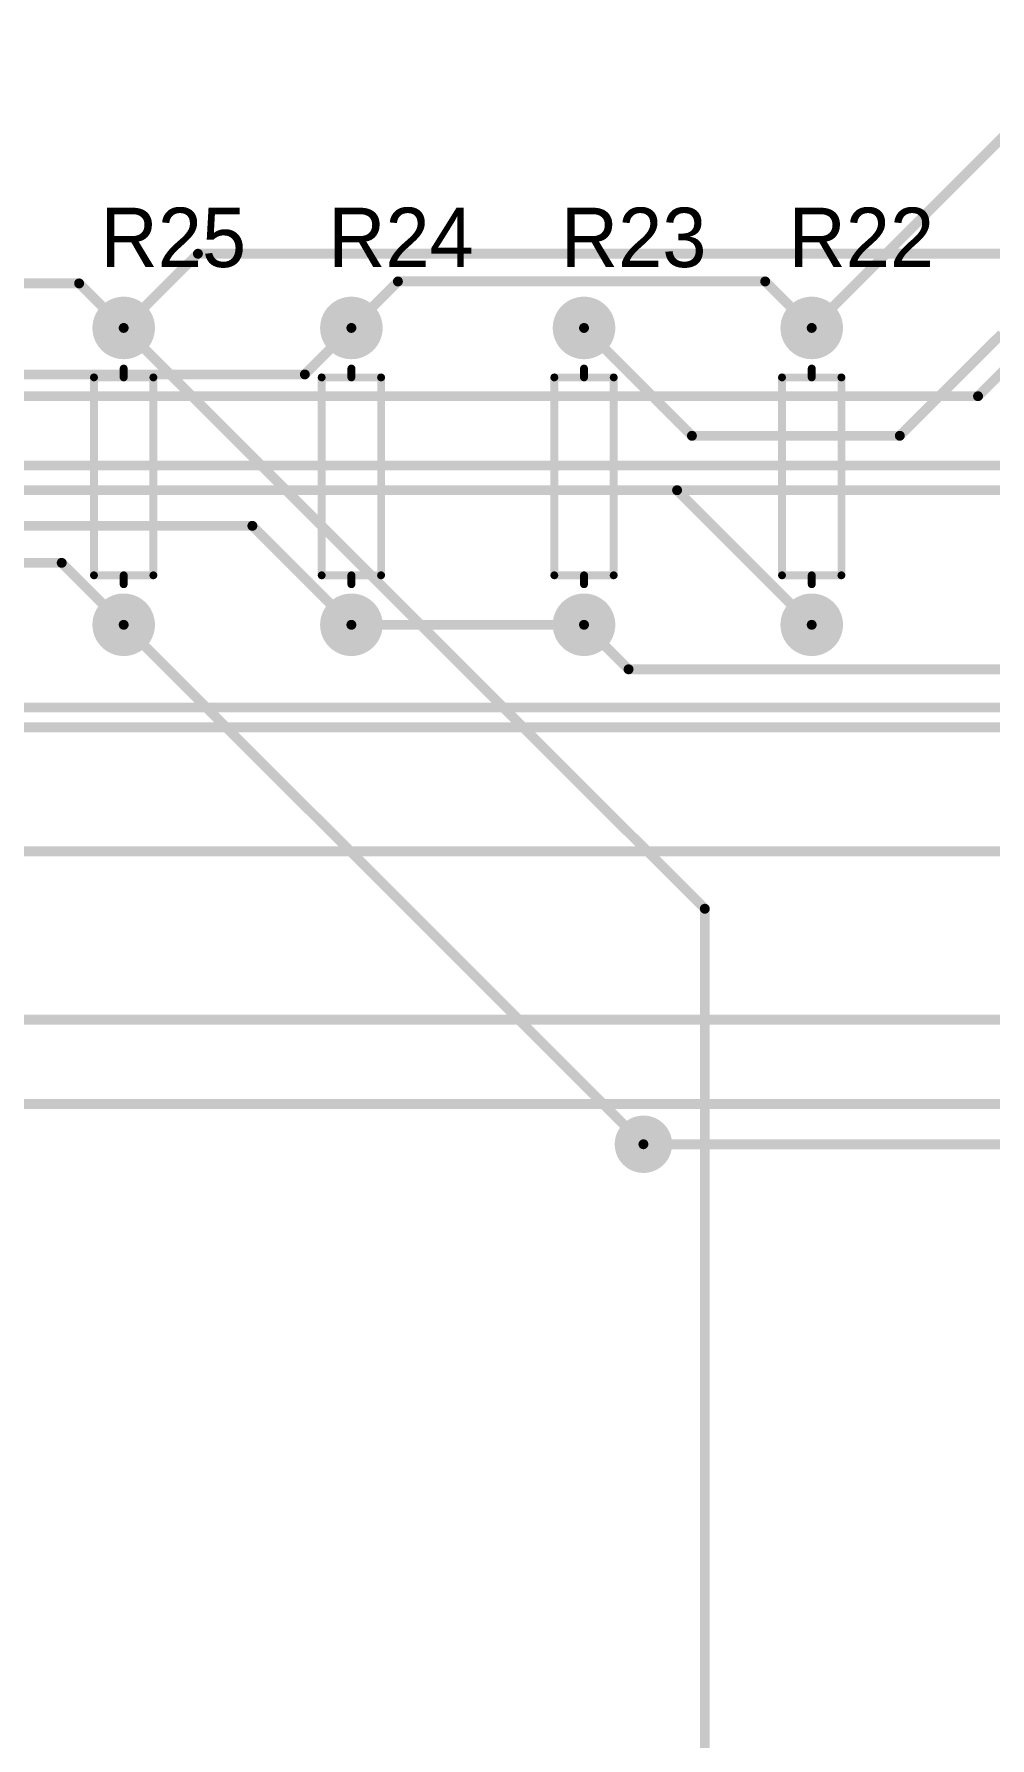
# Model space of a CAD drawing. Header units: millimetres. Extents: x 1.07 to 6.94, y 1.08 to 4.96.
# Drawn here: x 3.284 to 4.25, y 3.02 to 4.742 of the extents above; entities that cross this region are included whole.
import ezdxf

# ---------------------------------------------------------------- set-up
doc = ezdxf.new("R2010")
doc.units = ezdxf.units.MM
doc.header["$MEASUREMENT"] = 0
for name, color, linetype in [('BottomLayer', 5, 'Continuous'), ('BottomSolder', 6, 'Continuous'), ('MultiLayer', 9, 'Continuous'), ('PadHoleLayer', 156, 'Continuous'), ('TopLayer', 1, 'Continuous'), ('TopOverlay', 2, 'Continuous'), ('TopSolder', 216, 'Continuous'), ('ViaHoleLayer', 16, 'Continuous')]:
    doc.layers.add(name, color=color, linetype=linetype)

# ---------------------------------------------------------------- blocks, each defined once
blk = doc.blocks.new('AXIAL_0_3_15')
at = {"layer": 'BottomLayer', "const_width": 0.0276}
for points in [[(-0.1638, 0, 1), (-0.1362, 0, 1)], [(0.1362, 0, 1), (0.1638, 0, 1)]]:
    blk.add_lwpolyline(points, format="xyb", close=True, dxfattribs=at)
at = {"layer": 'BottomSolder', "const_width": 0.0316}
for points in [[(-0.1658, 0, 1), (-0.1342, 0, 1)], [(0.1342, 0, 1), (0.1658, 0, 1)]]:
    blk.add_lwpolyline(points, format="xyb", close=True, dxfattribs=at)
at = {"layer": 'MultiLayer', "const_width": 0.0276}
for points in [[(-0.1638, 0, 1), (-0.1362, 0, 1)], [(0.1362, 0, 1), (0.1638, 0, 1)]]:
    blk.add_lwpolyline(points, format="xyb", close=True, dxfattribs=at)
at = {"layer": 'PadHoleLayer', "const_width": 0.0167}
for points in [[(-0.1584, 0, 1), (-0.1416, 0, 1)], [(0.1416, 0, 1), (0.1584, 0, 1)]]:
    blk.add_lwpolyline(points, format="xyb", close=True, dxfattribs=at)
at = {"layer": 'TopLayer', "const_width": 0.0276}
for points in [[(-0.1638, 0, 1), (-0.1362, 0, 1)], [(0.1362, 0, 1), (0.1638, 0, 1)]]:
    blk.add_lwpolyline(points, format="xyb", close=True, dxfattribs=at)
at = {"layer": 'TopOverlay', "const_width": 0.00787}
for points in [[(-0.1, 0.03), (-0.1, -0.03)], [(-0.1, 0.03), (0.1, 0.03)], [(0.1, 0.03), (0.1, 0)], [(-0.109, 0), (-0.1, 0)], [(0.1, 0), (0.109, 0)], [(0.1, 0), (0.1, -0.03)], [(-0.1, -0.03), (0.1, -0.03)]]:
    blk.add_lwpolyline(points, dxfattribs=at)
at = {"layer": 'TopOverlay', "const_width": 0.00394}
for points in [[(-0.102, 0.03, 1), (-0.098, 0.03, 1)], [(-0.102, 0.03, 1), (-0.098, 0.03, 1)], [(0.098, 0.03, 1), (0.102, 0.03, 1)], [(0.098, 0.03, 1), (0.102, 0.03, 1)], [(-0.111, 0, 1), (-0.107, 0, 1)], [(-0.102, 0, 1), (-0.098, 0, 1)], [(0.098, 0, 1), (0.102, 0, 1)], [(0.098, 0, 1), (0.102, 0, 1)], [(0.098, 0, 1), (0.102, 0, 1)], [(0.107, 0, 1), (0.111, 0, 1)], [(-0.102, -0.03, 1), (-0.098, -0.03, 1)], [(-0.102, -0.03, 1), (-0.098, -0.03, 1)], [(0.098, -0.03, 1), (0.102, -0.03, 1)], [(0.098, -0.03, 1), (0.102, -0.03, 1)]]:
    blk.add_lwpolyline(points, format="xyb", close=True, dxfattribs=at)
at = {"layer": 'TopSolder', "const_width": 0.0316}
for points in [[(-0.1658, 0, 1), (-0.1342, 0, 1)], [(0.1342, 0, 1), (0.1658, 0, 1)]]:
    blk.add_lwpolyline(points, format="xyb", close=True, dxfattribs=at)
blk = doc.blocks.new('AXIAL_0_3_16')
at = {"layer": 'BottomLayer', "const_width": 0.0276}
for points in [[(-0.1638, 0, 1), (-0.1362, 0, 1)], [(0.1362, 0, 1), (0.1638, 0, 1)]]:
    blk.add_lwpolyline(points, format="xyb", close=True, dxfattribs=at)
at = {"layer": 'BottomSolder', "const_width": 0.0316}
for points in [[(-0.1658, 0, 1), (-0.1342, 0, 1)], [(0.1342, 0, 1), (0.1658, 0, 1)]]:
    blk.add_lwpolyline(points, format="xyb", close=True, dxfattribs=at)
at = {"layer": 'MultiLayer', "const_width": 0.0276}
for points in [[(-0.1638, 0, 1), (-0.1362, 0, 1)], [(0.1362, 0, 1), (0.1638, 0, 1)]]:
    blk.add_lwpolyline(points, format="xyb", close=True, dxfattribs=at)
at = {"layer": 'PadHoleLayer', "const_width": 0.0167}
for points in [[(-0.1584, 0, 1), (-0.1416, 0, 1)], [(0.1416, 0, 1), (0.1584, 0, 1)]]:
    blk.add_lwpolyline(points, format="xyb", close=True, dxfattribs=at)
at = {"layer": 'TopLayer', "const_width": 0.0276}
for points in [[(-0.1638, 0, 1), (-0.1362, 0, 1)], [(0.1362, 0, 1), (0.1638, 0, 1)]]:
    blk.add_lwpolyline(points, format="xyb", close=True, dxfattribs=at)
at = {"layer": 'TopOverlay', "const_width": 0.00787}
for points in [[(-0.1, 0.03), (-0.1, -0.03)], [(-0.1, 0.03), (0.1, 0.03)], [(0.1, 0.03), (0.1, 0)], [(-0.109, 0), (-0.1, 0)], [(0.1, 0), (0.109, 0)], [(0.1, 0), (0.1, -0.03)], [(-0.1, -0.03), (0.1, -0.03)]]:
    blk.add_lwpolyline(points, dxfattribs=at)
at = {"layer": 'TopOverlay', "const_width": 0.00394}
for points in [[(-0.102, 0.03, 1), (-0.098, 0.03, 1)], [(-0.102, 0.03, 1), (-0.098, 0.03, 1)], [(0.098, 0.03, 1), (0.102, 0.03, 1)], [(0.098, 0.03, 1), (0.102, 0.03, 1)], [(-0.111, 0, 1), (-0.107, 0, 1)], [(-0.102, 0, 1), (-0.098, 0, 1)], [(0.098, 0, 1), (0.102, 0, 1)], [(0.098, 0, 1), (0.102, 0, 1)], [(0.098, 0, 1), (0.102, 0, 1)], [(0.107, 0, 1), (0.111, 0, 1)], [(-0.102, -0.03, 1), (-0.098, -0.03, 1)], [(-0.102, -0.03, 1), (-0.098, -0.03, 1)], [(0.098, -0.03, 1), (0.102, -0.03, 1)], [(0.098, -0.03, 1), (0.102, -0.03, 1)]]:
    blk.add_lwpolyline(points, format="xyb", close=True, dxfattribs=at)
at = {"layer": 'TopSolder', "const_width": 0.0316}
for points in [[(-0.1658, 0, 1), (-0.1342, 0, 1)], [(0.1342, 0, 1), (0.1658, 0, 1)]]:
    blk.add_lwpolyline(points, format="xyb", close=True, dxfattribs=at)
blk = doc.blocks.new('AXIAL_0_3_17')
at = {"layer": 'BottomLayer', "const_width": 0.0276}
for points in [[(-0.1638, 0, 1), (-0.1362, 0, 1)], [(0.1362, 0, 1), (0.1638, 0, 1)]]:
    blk.add_lwpolyline(points, format="xyb", close=True, dxfattribs=at)
at = {"layer": 'BottomSolder', "const_width": 0.0316}
for points in [[(-0.1658, 0, 1), (-0.1342, 0, 1)], [(0.1342, 0, 1), (0.1658, 0, 1)]]:
    blk.add_lwpolyline(points, format="xyb", close=True, dxfattribs=at)
at = {"layer": 'MultiLayer', "const_width": 0.0276}
for points in [[(-0.1638, 0, 1), (-0.1362, 0, 1)], [(0.1362, 0, 1), (0.1638, 0, 1)]]:
    blk.add_lwpolyline(points, format="xyb", close=True, dxfattribs=at)
at = {"layer": 'PadHoleLayer', "const_width": 0.0167}
for points in [[(-0.1584, 0, 1), (-0.1416, 0, 1)], [(0.1416, 0, 1), (0.1584, 0, 1)]]:
    blk.add_lwpolyline(points, format="xyb", close=True, dxfattribs=at)
at = {"layer": 'TopLayer', "const_width": 0.0276}
for points in [[(-0.1638, 0, 1), (-0.1362, 0, 1)], [(0.1362, 0, 1), (0.1638, 0, 1)]]:
    blk.add_lwpolyline(points, format="xyb", close=True, dxfattribs=at)
at = {"layer": 'TopOverlay', "const_width": 0.00787}
for points in [[(-0.1, 0.03), (-0.1, -0.03)], [(-0.1, 0.03), (0.1, 0.03)], [(0.1, 0.03), (0.1, 0)], [(-0.109, 0), (-0.1, 0)], [(0.1, 0), (0.109, 0)], [(0.1, 0), (0.1, -0.03)], [(-0.1, -0.03), (0.1, -0.03)]]:
    blk.add_lwpolyline(points, dxfattribs=at)
at = {"layer": 'TopOverlay', "const_width": 0.00394}
for points in [[(-0.102, 0.03, 1), (-0.098, 0.03, 1)], [(-0.102, 0.03, 1), (-0.098, 0.03, 1)], [(0.098, 0.03, 1), (0.102, 0.03, 1)], [(0.098, 0.03, 1), (0.102, 0.03, 1)], [(-0.111, 0, 1), (-0.107, 0, 1)], [(-0.102, 0, 1), (-0.098, 0, 1)], [(0.098, 0, 1), (0.102, 0, 1)], [(0.098, 0, 1), (0.102, 0, 1)], [(0.098, 0, 1), (0.102, 0, 1)], [(0.107, 0, 1), (0.111, 0, 1)], [(-0.102, -0.03, 1), (-0.098, -0.03, 1)], [(-0.102, -0.03, 1), (-0.098, -0.03, 1)], [(0.098, -0.03, 1), (0.102, -0.03, 1)], [(0.098, -0.03, 1), (0.102, -0.03, 1)]]:
    blk.add_lwpolyline(points, format="xyb", close=True, dxfattribs=at)
at = {"layer": 'TopSolder', "const_width": 0.0316}
for points in [[(-0.1658, 0, 1), (-0.1342, 0, 1)], [(0.1342, 0, 1), (0.1658, 0, 1)]]:
    blk.add_lwpolyline(points, format="xyb", close=True, dxfattribs=at)
blk = doc.blocks.new('AXIAL_0_3_18')
at = {"layer": 'BottomLayer', "const_width": 0.0276}
for points in [[(-0.1638, 0, 1), (-0.1362, 0, 1)], [(0.1362, 0, 1), (0.1638, 0, 1)]]:
    blk.add_lwpolyline(points, format="xyb", close=True, dxfattribs=at)
at = {"layer": 'BottomSolder', "const_width": 0.0316}
for points in [[(-0.1658, 0, 1), (-0.1342, 0, 1)], [(0.1342, 0, 1), (0.1658, 0, 1)]]:
    blk.add_lwpolyline(points, format="xyb", close=True, dxfattribs=at)
at = {"layer": 'MultiLayer', "const_width": 0.0276}
for points in [[(-0.1638, 0, 1), (-0.1362, 0, 1)], [(0.1362, 0, 1), (0.1638, 0, 1)]]:
    blk.add_lwpolyline(points, format="xyb", close=True, dxfattribs=at)
at = {"layer": 'PadHoleLayer', "const_width": 0.0167}
for points in [[(-0.1584, 0, 1), (-0.1416, 0, 1)], [(0.1416, 0, 1), (0.1584, 0, 1)]]:
    blk.add_lwpolyline(points, format="xyb", close=True, dxfattribs=at)
at = {"layer": 'TopLayer', "const_width": 0.0276}
for points in [[(-0.1638, 0, 1), (-0.1362, 0, 1)], [(0.1362, 0, 1), (0.1638, 0, 1)]]:
    blk.add_lwpolyline(points, format="xyb", close=True, dxfattribs=at)
at = {"layer": 'TopOverlay', "const_width": 0.00787}
for points in [[(-0.1, 0.03), (-0.1, -0.03)], [(-0.1, 0.03), (0.1, 0.03)], [(0.1, 0.03), (0.1, 0)], [(-0.109, 0), (-0.1, 0)], [(0.1, 0), (0.109, 0)], [(0.1, 0), (0.1, -0.03)], [(-0.1, -0.03), (0.1, -0.03)]]:
    blk.add_lwpolyline(points, dxfattribs=at)
at = {"layer": 'TopOverlay', "const_width": 0.00394}
for points in [[(-0.102, 0.03, 1), (-0.098, 0.03, 1)], [(-0.102, 0.03, 1), (-0.098, 0.03, 1)], [(0.098, 0.03, 1), (0.102, 0.03, 1)], [(0.098, 0.03, 1), (0.102, 0.03, 1)], [(-0.111, 0, 1), (-0.107, 0, 1)], [(-0.102, 0, 1), (-0.098, 0, 1)], [(0.098, 0, 1), (0.102, 0, 1)], [(0.098, 0, 1), (0.102, 0, 1)], [(0.098, 0, 1), (0.102, 0, 1)], [(0.107, 0, 1), (0.111, 0, 1)], [(-0.102, -0.03, 1), (-0.098, -0.03, 1)], [(-0.102, -0.03, 1), (-0.098, -0.03, 1)], [(0.098, -0.03, 1), (0.102, -0.03, 1)], [(0.098, -0.03, 1), (0.102, -0.03, 1)]]:
    blk.add_lwpolyline(points, format="xyb", close=True, dxfattribs=at)
at = {"layer": 'TopSolder', "const_width": 0.0316}
for points in [[(-0.1658, 0, 1), (-0.1342, 0, 1)], [(0.1342, 0, 1), (0.1658, 0, 1)]]:
    blk.add_lwpolyline(points, format="xyb", close=True, dxfattribs=at)

msp = doc.modelspace()

# ---------------------------------------------------------------- linework, layer by layer
at = {"layer": 'BottomLayer', "const_width": 0.01}
for points in [[(4.07, 4.445), (4.362, 4.737)], [(4.238, 4.376), (4.574, 4.712)], [(2.09, 4.49), (3.33, 4.49)], [(3.33, 4.49), (3.375, 4.445)], [(3.605, 4.445), (3.652, 4.492)], [(3.652, 4.492), (4.023, 4.492)], [(4.023, 4.492), (4.07, 4.445)], [(3.558, 4.398), (3.605, 4.445)], [(3.192, 4.398), (3.558, 4.398)], [(2.984, 4.376), (4.238, 4.376)], [(2.824, 4.306), (4.508, 4.306)], [(1.831, 4.281), (3.934, 4.281)], [(3.934, 4.281), (5.273, 4.281)], [(3.934, 4.281), (4.07, 4.145)], [(2.555, 4.245), (3.505, 4.245)], [(3.505, 4.245), (3.605, 4.145)], [(2.9776, 4.2076), (3.3124, 4.2076)], [(3.3124, 4.2076), (3.375, 4.145)], [(3.605, 4.145), (3.84, 4.145)], [(3.84, 4.145), (3.885, 4.1)], [(3.885, 4.1), (4.345, 4.1)], [(2.8856, 4.0614), (4.3644, 4.0614)], [(2.7886, 4.0414), (4.8414, 4.0414)], [(2.236, 3.916), (5.226, 3.916)], [(1.901, 3.746), (5.172, 3.746)], [(2.0507, 3.6607), (5.1707, 3.6607)], [(3.9, 3.62), (5.23, 3.62)]]:
    msp.add_lwpolyline(points, dxfattribs=at)
at = {"layer": 'BottomLayer'}
for points, const_width in [([(3.3275, 4.49, 1), (3.3325, 4.49, 1)], 0.005), ([(3.3275, 4.49, 1), (3.3325, 4.49, 1)], 0.005), ([(3.6495, 4.492, 1), (3.6545, 4.492, 1)], 0.005), ([(3.6495, 4.492, 1), (3.6545, 4.492, 1)], 0.005), ([(4.0205, 4.492, 1), (4.0255, 4.492, 1)], 0.005), ([(4.0205, 4.492, 1), (4.0255, 4.492, 1)], 0.005), ([(3.3725, 4.445, 1), (3.3775, 4.445, 1)], 0.005), ([(3.6025, 4.445, 1), (3.6075, 4.445, 1)], 0.005), ([(3.6025, 4.445, 1), (3.6075, 4.445, 1)], 0.005), ([(4.0675, 4.445, 1), (4.0725, 4.445, 1)], 0.005), ([(4.0675, 4.445, 1), (4.0725, 4.445, 1)], 0.005), ([(3.5555, 4.398, 1), (3.5605, 4.398, 1)], 0.005), ([(3.5555, 4.398, 1), (3.5605, 4.398, 1)], 0.005), ([(4.2355, 4.376, 1), (4.2405, 4.376, 1)], 0.005), ([(4.2355, 4.376, 1), (4.2405, 4.376, 1)], 0.005), ([(3.9315, 4.281, 1), (3.9365, 4.281, 1)], 0.005), ([(3.9315, 4.281, 1), (3.9365, 4.281, 1)], 0.005), ([(3.9315, 4.281, 1), (3.9365, 4.281, 1)], 0.005), ([(3.5025, 4.245, 1), (3.5075, 4.245, 1)], 0.005), ([(3.5025, 4.245, 1), (3.5075, 4.245, 1)], 0.005), ([(3.3099, 4.2076, 1), (3.3149, 4.2076, 1)], 0.005), ([(3.3099, 4.2076, 1), (3.3149, 4.2076, 1)], 0.005), ([(3.3725, 4.145, 1), (3.3775, 4.145, 1)], 0.005), ([(3.6025, 4.145, 1), (3.6075, 4.145, 1)], 0.005), ([(3.6025, 4.145, 1), (3.6075, 4.145, 1)], 0.005), ([(3.8375, 4.145, 1), (3.8425, 4.145, 1)], 0.005), ([(3.8375, 4.145, 1), (3.8425, 4.145, 1)], 0.005), ([(4.0675, 4.145, 1), (4.0725, 4.145, 1)], 0.005), ([(3.8825, 4.1, 1), (3.8875, 4.1, 1)], 0.005), ([(3.8825, 4.1, 1), (3.8875, 4.1, 1)], 0.005), ([(3.8875, 3.62, 1), (3.9125, 3.62, 1)], 0.025), ([(3.8975, 3.62, 1), (3.9025, 3.62, 1)], 0.005)]:
    msp.add_lwpolyline(points, format="xyb", close=True, dxfattribs=dict(at, const_width=const_width))
at = {"layer": 'BottomSolder', "const_width": 0.029}
msp.add_lwpolyline([(3.8855, 3.62, 1), (3.9145, 3.62, 1)], format="xyb", close=True, dxfattribs=at)
at = {"layer": 'MultiLayer', "const_width": 0.025}
msp.add_lwpolyline([(3.8875, 3.62, 1), (3.9125, 3.62, 1)], format="xyb", close=True, dxfattribs=at)
at = {"layer": 'TopLayer', "const_width": 0.01}
for points in [[(3.375, 4.445), (3.45, 4.52)], [(3.45, 4.52), (4.64, 4.52)], [(3.375, 4.445), (3.962, 3.858)], [(3.84, 4.445), (3.949, 4.336)], [(4.159, 4.336), (4.262, 4.439)], [(3.949, 4.336), (4.159, 4.336)], [(3.375, 4.145), (3.9, 3.62)], [(3.962, 1.443), (3.962, 3.858)]]:
    msp.add_lwpolyline(points, dxfattribs=at)
at = {"layer": 'TopLayer'}
for points, const_width in [([(3.4475, 4.52, 1), (3.4525, 4.52, 1)], 0.005), ([(3.4475, 4.52, 1), (3.4525, 4.52, 1)], 0.005), ([(3.3725, 4.445, 1), (3.3775, 4.445, 1)], 0.005), ([(3.3725, 4.445, 1), (3.3775, 4.445, 1)], 0.005), ([(3.8375, 4.445, 1), (3.8425, 4.445, 1)], 0.005), ([(3.9465, 4.336, 1), (3.9515, 4.336, 1)], 0.005), ([(3.9465, 4.336, 1), (3.9515, 4.336, 1)], 0.005), ([(4.1565, 4.336, 1), (4.1615, 4.336, 1)], 0.005), ([(4.1565, 4.336, 1), (4.1615, 4.336, 1)], 0.005), ([(3.3725, 4.145, 1), (3.3775, 4.145, 1)], 0.005), ([(3.9595, 3.858, 1), (3.9645, 3.858, 1)], 0.005), ([(3.9595, 3.858, 1), (3.9645, 3.858, 1)], 0.005), ([(3.8875, 3.62, 1), (3.9125, 3.62, 1)], 0.025), ([(3.8975, 3.62, 1), (3.9025, 3.62, 1)], 0.005)]:
    msp.add_lwpolyline(points, format="xyb", close=True, dxfattribs=dict(at, const_width=const_width))
at = {"layer": 'TopSolder', "const_width": 0.029}
msp.add_lwpolyline([(3.8855, 3.62, 1), (3.9145, 3.62, 1)], format="xyb", close=True, dxfattribs=at)
at = {"layer": 'ViaHoleLayer', "const_width": 0.014}
msp.add_lwpolyline([(3.893, 3.62, 1), (3.907, 3.62, 1)], format="xyb", close=True, dxfattribs=at)

# ---------------------------------------------------------------- block references
at = {"rotation": 90}
for name, p in [('AXIAL_0_3_15', (3.375, 4.295)), ('AXIAL_0_3_16', (3.605, 4.295)), ('AXIAL_0_3_17', (3.84, 4.295)), ('AXIAL_0_3_18', (4.07, 4.295))]:
    msp.add_blockref(name, p, dxfattribs=at)

# ---------------------------------------------------------------- texts
at = {"layer": 'TopOverlay'}
for s, p in [('R25', (3.3515, 4.5065)), ('R24', (3.5815, 4.5065)), ('R23', (3.8165, 4.5065)), ('R22', (4.0465, 4.5065))]:
    msp.add_text(s, height=0.06, dxfattribs=at).set_placement(p)

doc.saveas('drawing.dxf')
